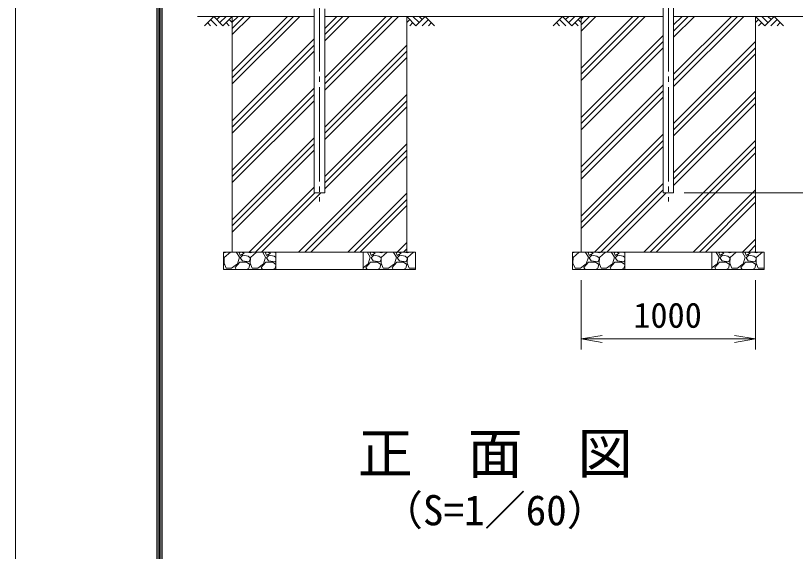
# Model space of a CAD drawing. Units: millimetres, scale not verified, with parts at other scales. Extents: x -12600 to 12600, y -8910 to 8910.
# Drawn here: x -12600 to -8129, y -5789 to -2719 of the extents above; entities that cross this region are included whole.
import ezdxf
from ezdxf.enums import TextEntityAlignment as Align

# ---------------------------------------------------------------- set-up
doc = ezdxf.new("R2010")
doc.units = ezdxf.units.MM
doc.header["$LTSCALE"] = 30
doc.linetypes.add('LONG_CHAIN', pattern=[21, 18, -1, 1, -1])
for name, color, linetype, lineweight in [('0-0_D-TTL', 7, 'Continuous', 9), ('0-1_D-TTL-TXT', 7, 'Continuous', 9), ('0-2_D-DCR-HCH', 7, 'Continuous', 9), ('0-3_D-STR1', 1, 'Continuous', 9), ('0-4_D-STR4', 7, 'Continuous', 9), ('0-5_D-BGD', 7, 'Continuous', 9), ('0-6_D-BMK', 2, 'LONG_CHAIN', 9), ('0-9_D-STR-DIM', 7, 'Continuous', 9), ('0-A_0', 7, 'Continuous', 9)]:
    doc.layers.add(name, color=color, linetype=linetype, lineweight=lineweight)
doc.styles.add('ＭＳ ゴシック', font='')
doc.styles.get('ＭＳ ゴシック').set_extended_font_data('MS Gothic')

# ---------------------------------------------------------------- blocks, each defined once
blk = doc.blocks.new('_Open')
at = {"layer": '0-A_0'}
blk.add_line((-30, 5), (0, 0), dxfattribs=at)
blk.add_lwpolyline([(-30, -5), (0, 0), (-30, 0)], dxfattribs=at)

msp = doc.modelspace()

# ---------------------------------------------------------------- linework, layer by layer
at = {"layer": '0-0_D-TTL', "color": 2}
msp.add_lwpolyline([(-12600, 8910), (12600, 8910), (12600, -8910), (-12600, -8910)], close=True, dxfattribs=at)
at = {"layer": '0-0_D-TTL'}
for points in [[(-11790, 8250), (11790, 8250), (11790, -8250), (-11790, -8250)], [(-11782.5, 8242.5), (11782.5, 8242.5), (11782.5, -8242.5), (-11782.5, -8242.5)], [(-11775, 8235), (11775, 8235), (11775, -8235), (-11775, -8235)], [(-11767.5, 8227.5), (11767.5, 8227.5), (11767.5, -8227.5), (-11767.5, -8227.5)], [(-11760, 8220), (11760, 8220), (11760, -8220), (-11760, -8220)]]:
    msp.add_lwpolyline(points, close=True, dxfattribs=at)
at = {"layer": '0-2_D-DCR-HCH'}
for p, q in [((-11464.16, -2723.9), (-11517.37, -2777.11)), ((-11464.16, -2723.9), (-11410.94, -2777.11)), ((-11446.42, -2741.64), (-11428.68, -2723.9)), ((-11428.68, -2759.38), (-11393.21, -2723.9)), ((-11410.94, -2777.11), (-11357.73, -2723.9)), ((-11357.73, -2827.68), (-11253.96, -2723.9)), ((-11357.73, -3110.52), (-10971.12, -2723.9)), ((-11357.73, -2792.32), (-11289.31, -2723.9)), ((-11357.73, -3075.16), (-11006.47, -2723.9)), ((-11357.73, -2756.97), (-11324.67, -2723.9)), ((-11357.73, -3039.81), (-11041.83, -2723.9)), ((-10827.48, -2863.11), (-10688.27, -2723.9)), ((-10827.48, -3145.95), (-10405.43, -2723.9)), ((-10827.48, -2827.76), (-10723.63, -2723.9)), ((-10827.48, -3110.6), (-10440.79, -2723.9)), ((-10827.48, -2792.4), (-10758.98, -2723.9)), ((-10827.48, -3075.24), (-10476.14, -2723.9)), ((-10304.52, -2777.11), (-10357.73, -2723.9)), ((-10286.78, -2759.38), (-10322.26, -2723.9)), ((-10251.31, -2723.9), (-10304.52, -2777.11)), ((-10268.95, -2741.73), (-10286.78, -2723.9)), ((-10251.31, -2723.9), (-10198.1, -2777.11)), ((-9464.16, -2723.9), (-9517.37, -2777.11)), ((-9464.16, -2723.9), (-9410.94, -2777.11)), ((-9446.42, -2741.64), (-9428.68, -2723.9)), ((-9428.68, -2759.38), (-9393.21, -2723.9)), ((-9410.94, -2777.11), (-9357.73, -2723.9)), ((-9357.73, -2807.58), (-9274.06, -2723.9)), ((-9357.73, -3090.42), (-8991.22, -2723.9)), ((-9357.73, -2772.22), (-9309.41, -2723.9)), ((-9357.73, -3055.06), (-9026.57, -2723.9)), ((-9357.73, -2736.86), (-9344.77, -2723.9)), ((-9357.73, -3019.71), (-9061.93, -2723.9)), ((-8827.48, -2843.01), (-8708.37, -2723.9)), ((-8827.48, -3125.85), (-8425.53, -2723.9)), ((-8827.48, -2807.66), (-8743.73, -2723.9)), ((-8827.48, -3090.5), (-8460.89, -2723.9)), ((-8827.48, -2772.3), (-8779.08, -2723.9)), ((-8827.48, -3055.14), (-8496.24, -2723.9)), ((-8304.52, -2777.11), (-8357.73, -2723.9)), ((-8286.78, -2759.38), (-8322.26, -2723.9)), ((-8251.31, -2723.9), (-8304.52, -2777.11)), ((-8268.95, -2741.73), (-8286.78, -2723.9)), ((-8251.31, -2723.9), (-8198.1, -2777.11)), ((-11499.63, -2759.38), (-11481.81, -2777.11)), ((-11481.89, -2741.64), (-11446.26, -2777.11)), ((-11393.21, -2759.38), (-11375.39, -2777.11)), ((-11375.47, -2741.64), (-11357.73, -2759.3)), ((-10339.99, -2741.64), (-10357.73, -2759.3)), ((-10322.26, -2759.38), (-10340.08, -2777.11)), ((-10233.57, -2741.64), (-10269.21, -2777.11)), ((-10215.83, -2759.38), (-10233.65, -2777.11)), ((-9499.63, -2759.38), (-9481.81, -2777.11)), ((-9481.89, -2741.64), (-9446.26, -2777.11)), ((-9393.21, -2759.38), (-9375.39, -2777.11)), ((-9375.47, -2741.64), (-9357.73, -2759.3)), ((-8339.99, -2741.64), (-8357.73, -2759.3)), ((-8322.26, -2759.38), (-8340.08, -2777.11)), ((-8233.57, -2741.64), (-8269.21, -2777.11)), ((-8215.83, -2759.38), (-8233.65, -2777.11)), ((-11357.73, -3322.65), (-10887.98, -2852.9)), ((-9357.73, -3302.55), (-8887.98, -2832.8)), ((-11357.73, -3358.01), (-10887.98, -2888.26)), ((-10827.48, -3358.09), (-10357.73, -2888.34)), ((-9357.73, -3337.91), (-8887.98, -2868.16)), ((-9357.73, -3373.26), (-8887.98, -2903.51)), ((-8827.48, -3337.99), (-8357.73, -2868.24)), ((-8827.48, -3373.34), (-8357.73, -2903.59)), ((-11357.73, -3393.36), (-10887.98, -2923.61)), ((-10827.48, -3393.44), (-10357.73, -2923.69)), ((-8827.48, -3408.7), (-8357.73, -2938.95)), ((-10827.48, -3428.8), (-10357.73, -2959.05)), ((-9357.73, -3585.39), (-8887.98, -3115.64)), ((-11357.73, -3605.49), (-10887.98, -3135.74)), ((-11357.73, -3640.85), (-10887.98, -3171.1)), ((-10827.48, -3640.93), (-10357.73, -3171.18)), ((-9357.73, -3620.75), (-8887.98, -3151)), ((-8827.48, -3620.83), (-8357.73, -3151.08)), ((-11357.73, -3676.2), (-10887.98, -3206.45)), ((-10827.48, -3676.28), (-10357.73, -3206.53)), ((-9357.73, -3656.1), (-8887.98, -3186.35)), ((-8827.48, -3656.18), (-8357.73, -3186.43)), ((-10827.48, -3711.64), (-10357.73, -3241.89)), ((-8827.48, -3691.54), (-8357.73, -3221.79)), ((-11357.73, -3888.34), (-10887.98, -3418.59)), ((-9357.73, -3868.24), (-8887.98, -3398.49)), ((-9357.73, -3903.59), (-8887.98, -3433.84)), ((-8997.71, -4073.9), (-8357.73, -3433.92)), ((-11357.73, -3923.69), (-10887.98, -3453.94)), ((-10977.61, -4073.9), (-10357.73, -3454.02)), ((-9357.73, -3938.95), (-8887.98, -3469.2)), ((-8962.36, -4073.9), (-8357.73, -3469.28)), ((-11357.73, -3959.05), (-10887.98, -3489.3)), ((-10942.26, -4073.9), (-10357.73, -3489.38)), ((-10906.9, -4073.9), (-10357.73, -3524.73)), ((-8927, -4073.9), (-8357.73, -3504.63)), ((-11260.46, -4073.9), (-10887.98, -3701.43)), ((-9280.56, -4073.9), (-8887.98, -3681.33)), ((-11225.1, -4073.9), (-10885.1, -3733.9)), ((-11189.74, -4073.9), (-10849.74, -3733.9)), ((-10694.77, -4073.9), (-10357.73, -3736.86)), ((-9245.2, -4073.9), (-8887.98, -3716.68)), ((-9209.85, -4073.9), (-8869.85, -3733.9)), ((-8714.87, -4073.9), (-8357.73, -3716.76)), ((-8679.52, -4073.9), (-8357.73, -3752.12)), ((-10659.41, -4073.9), (-10357.73, -3772.22)), ((-8644.16, -4073.9), (-8357.73, -3787.47)), ((-10624.06, -4073.9), (-10357.73, -3807.58)), ((-10411.93, -4073.9), (-10357.73, -4019.71)), ((-8432.03, -4073.9), (-8357.73, -3999.61)), ((-10376.57, -4073.9), (-10357.73, -4055.06)), ((-8396.67, -4073.9), (-8357.73, -4034.96)), ((-11407.73, -4077.65), (-11404.83, -4078.51)), ((-11404.83, -4107.01), (-11407.73, -4104.47)), ((-11404.83, -4078.51), (-11389.17, -4073.9)), ((-11403.33, -4105.51), (-11404.83, -4137.01)), ((-11404.83, -4116.01), (-11404.83, -4107.01)), ((-11368.83, -4074.01), (-11403.33, -4105.51)), ((-11332.83, -4077.01), (-11368.83, -4074.01)), ((-11316.33, -4104.01), (-11332.83, -4077.01)), ((-11328.33, -4141.51), (-11316.33, -4104.01)), ((-11307.33, -4074.01), (-11317.83, -4078.51)), ((-11317.83, -4078.51), (-11311.83, -4093.51)), ((-11311.83, -4093.51), (-11289.33, -4080.01)), ((-11296.83, -4092.01), (-11311.83, -4107.01)), ((-11311.83, -4107.01), (-11299.83, -4125.01)), ((-11289.33, -4080.01), (-11307.33, -4074.01)), ((-11266.83, -4096.51), (-11296.83, -4092.01)), ((-11270.48, -4073.9), (-11254.83, -4078.51)), ((-11254.83, -4107.01), (-11266.83, -4096.51)), ((-11254.83, -4078.51), (-11239.17, -4073.9)), ((-11253.33, -4105.51), (-11254.83, -4137.01)), ((-11254.83, -4116.01), (-11254.83, -4107.01)), ((-11218.83, -4074.01), (-11253.33, -4105.51)), ((-11182.83, -4077.01), (-11218.83, -4074.01)), ((-11166.33, -4104.01), (-11182.83, -4077.01)), ((-11178.33, -4141.51), (-11166.33, -4104.01)), ((-11157.33, -4074.01), (-11167.83, -4078.51)), ((-11167.83, -4078.51), (-11161.83, -4093.51)), ((-11161.83, -4093.51), (-11139.33, -4080.01)), ((-11146.83, -4092.01), (-11161.83, -4107.01)), ((-11161.83, -4107.01), (-11149.83, -4125.01)), ((-11139.33, -4080.01), (-11157.33, -4074.01)), ((-11116.83, -4096.51), (-11146.83, -4092.01)), ((-11120.48, -4073.9), (-11107.73, -4077.65)), ((-11107.73, -4104.47), (-11116.83, -4096.51)), ((-10582.83, -4077.01), (-10607.73, -4074.93)), ((-10566.33, -4104.01), (-10582.83, -4077.01)), ((-10578.33, -4141.51), (-10566.33, -4104.01)), ((-10557.33, -4074.01), (-10567.83, -4078.51)), ((-10567.83, -4078.51), (-10561.83, -4093.51)), ((-10561.83, -4093.51), (-10539.33, -4080.01)), ((-10546.83, -4092.01), (-10561.83, -4107.01)), ((-10561.83, -4107.01), (-10549.83, -4125.01)), ((-10539.33, -4080.01), (-10557.33, -4074.01)), ((-10516.83, -4096.51), (-10546.83, -4092.01)), ((-10520.48, -4073.9), (-10504.83, -4078.51)), ((-10504.83, -4107.01), (-10516.83, -4096.51)), ((-10504.83, -4078.51), (-10489.17, -4073.9)), ((-10503.33, -4105.51), (-10504.83, -4137.01)), ((-10504.83, -4116.01), (-10504.83, -4107.01)), ((-10468.83, -4074.01), (-10503.33, -4105.51)), ((-10432.83, -4077.01), (-10468.83, -4074.01)), ((-10416.33, -4104.01), (-10432.83, -4077.01)), ((-10428.33, -4141.51), (-10416.33, -4104.01)), ((-10407.33, -4074.01), (-10417.83, -4078.51)), ((-10417.83, -4078.51), (-10411.83, -4093.51)), ((-10411.83, -4093.51), (-10389.33, -4080.01)), ((-10396.83, -4092.01), (-10411.83, -4107.01)), ((-10411.83, -4107.01), (-10399.83, -4125.01)), ((-10389.33, -4080.01), (-10407.33, -4074.01)), ((-10366.83, -4096.51), (-10396.83, -4092.01)), ((-10370.48, -4073.9), (-10354.83, -4078.51)), ((-10354.83, -4107.01), (-10366.83, -4096.51)), ((-10354.83, -4078.51), (-10339.17, -4073.9)), ((-10353.33, -4105.51), (-10354.83, -4137.01)), ((-10354.83, -4116.01), (-10354.83, -4107.01)), ((-10318.83, -4074.01), (-10353.33, -4105.51)), ((-10307.73, -4074.93), (-10318.83, -4074.01)), ((-9407.73, -4077.65), (-9404.83, -4078.51)), ((-9404.83, -4107.01), (-9407.73, -4104.47)), ((-9404.83, -4078.51), (-9389.17, -4073.9)), ((-9403.33, -4105.51), (-9404.83, -4137.01)), ((-9404.83, -4116.01), (-9404.83, -4107.01)), ((-9368.83, -4074.01), (-9403.33, -4105.51)), ((-9332.83, -4077.01), (-9368.83, -4074.01)), ((-9316.33, -4104.01), (-9332.83, -4077.01)), ((-9328.33, -4141.51), (-9316.33, -4104.01)), ((-9307.33, -4074.01), (-9317.83, -4078.51)), ((-9317.83, -4078.51), (-9311.83, -4093.51)), ((-9311.83, -4093.51), (-9289.33, -4080.01)), ((-9296.83, -4092.01), (-9311.83, -4107.01)), ((-9311.83, -4107.01), (-9299.83, -4125.01)), ((-9289.33, -4080.01), (-9307.33, -4074.01)), ((-9266.83, -4096.51), (-9296.83, -4092.01)), ((-9270.48, -4073.9), (-9254.83, -4078.51)), ((-9254.83, -4107.01), (-9266.83, -4096.51)), ((-9254.83, -4078.51), (-9239.17, -4073.9)), ((-9253.33, -4105.51), (-9254.83, -4137.01)), ((-9254.83, -4116.01), (-9254.83, -4107.01)), ((-9218.83, -4074.01), (-9253.33, -4105.51)), ((-9182.83, -4077.01), (-9218.83, -4074.01)), ((-9166.33, -4104.01), (-9182.83, -4077.01)), ((-9178.33, -4141.51), (-9166.33, -4104.01)), ((-9157.33, -4074.01), (-9167.83, -4078.51)), ((-9167.83, -4078.51), (-9161.83, -4093.51)), ((-9161.83, -4093.51), (-9139.33, -4080.01)), ((-9146.83, -4092.01), (-9161.83, -4107.01)), ((-9161.83, -4107.01), (-9149.83, -4125.01)), ((-9139.33, -4080.01), (-9157.33, -4074.01)), ((-9116.83, -4096.51), (-9146.83, -4092.01)), ((-9120.48, -4073.9), (-9107.73, -4077.65)), ((-9107.73, -4104.47), (-9116.83, -4096.51)), ((-8582.83, -4077.01), (-8607.73, -4074.93)), ((-8566.33, -4104.01), (-8582.83, -4077.01)), ((-8578.33, -4141.51), (-8566.33, -4104.01)), ((-8557.33, -4074.01), (-8567.83, -4078.51)), ((-8567.83, -4078.51), (-8561.83, -4093.51)), ((-8561.83, -4093.51), (-8539.33, -4080.01)), ((-8546.83, -4092.01), (-8561.83, -4107.01)), ((-8561.83, -4107.01), (-8549.83, -4125.01)), ((-8539.33, -4080.01), (-8557.33, -4074.01)), ((-8516.83, -4096.51), (-8546.83, -4092.01)), ((-8520.48, -4073.9), (-8504.83, -4078.51)), ((-8504.83, -4107.01), (-8516.83, -4096.51)), ((-8504.83, -4078.51), (-8489.17, -4073.9)), ((-8503.33, -4105.51), (-8504.83, -4137.01)), ((-8504.83, -4116.01), (-8504.83, -4107.01)), ((-8468.83, -4074.01), (-8503.33, -4105.51)), ((-8432.83, -4077.01), (-8468.83, -4074.01)), ((-8416.33, -4104.01), (-8432.83, -4077.01)), ((-8428.33, -4141.51), (-8416.33, -4104.01)), ((-8407.33, -4074.01), (-8417.83, -4078.51)), ((-8417.83, -4078.51), (-8411.83, -4093.51)), ((-8411.83, -4093.51), (-8389.33, -4080.01)), ((-8396.83, -4092.01), (-8411.83, -4107.01)), ((-8411.83, -4107.01), (-8399.83, -4125.01)), ((-8389.33, -4080.01), (-8407.33, -4074.01)), ((-8366.83, -4096.51), (-8396.83, -4092.01)), ((-8370.48, -4073.9), (-8354.83, -4078.51)), ((-8354.83, -4107.01), (-8366.83, -4096.51)), ((-8361.32, -4073.9), (-8357.73, -4070.32)), ((-8354.83, -4078.51), (-8339.17, -4073.9)), ((-8353.33, -4105.51), (-8354.83, -4137.01)), ((-8354.83, -4116.01), (-8354.83, -4107.01)), ((-8318.83, -4074.01), (-8353.33, -4105.51)), ((-8307.73, -4074.93), (-8318.83, -4074.01)), ((-11407.73, -4121.24), (-11404.83, -4116.01)), ((-11407.73, -4145.03), (-11406.33, -4146.01)), ((-11406.33, -4146.01), (-11407.73, -4150.92)), ((-11404.83, -4137.01), (-11392.83, -4165.51)), ((-11361.33, -4167.01), (-11328.33, -4141.51)), ((-11341.83, -4162.51), (-11314.83, -4132.51)), ((-11314.83, -4132.51), (-11275.83, -4132.51)), ((-11299.83, -4125.01), (-11262.33, -4129.51)), ((-11275.83, -4132.51), (-11256.33, -4146.01)), ((-11262.33, -4129.51), (-11254.83, -4116.01)), ((-11256.33, -4146.01), (-11262.33, -4167.01)), ((-11254.83, -4137.01), (-11242.83, -4165.51)), ((-11211.33, -4167.01), (-11178.33, -4141.51)), ((-11191.83, -4162.51), (-11164.83, -4132.51)), ((-11164.83, -4132.51), (-11125.83, -4132.51)), ((-11149.83, -4125.01), (-11112.33, -4129.51)), ((-11125.83, -4132.51), (-11107.73, -4145.03)), ((-11112.33, -4129.51), (-11107.73, -4121.24)), ((-11107.73, -4150.92), (-11112.33, -4167.01)), ((-10607.73, -4164.23), (-10578.33, -4141.51)), ((-10591.83, -4162.51), (-10564.83, -4132.51)), ((-10564.83, -4132.51), (-10525.83, -4132.51)), ((-10549.83, -4125.01), (-10512.33, -4129.51)), ((-10525.83, -4132.51), (-10506.33, -4146.01)), ((-10512.33, -4129.51), (-10504.83, -4116.01)), ((-10506.33, -4146.01), (-10512.33, -4167.01)), ((-10504.83, -4137.01), (-10492.83, -4165.51)), ((-10461.33, -4167.01), (-10428.33, -4141.51)), ((-10441.83, -4162.51), (-10414.83, -4132.51)), ((-10414.83, -4132.51), (-10375.83, -4132.51)), ((-10399.83, -4125.01), (-10362.33, -4129.51)), ((-10375.83, -4132.51), (-10356.33, -4146.01)), ((-10362.33, -4129.51), (-10354.83, -4116.01)), ((-10356.33, -4146.01), (-10362.33, -4167.01)), ((-10354.83, -4137.01), (-10342.83, -4165.51)), ((-9407.73, -4121.24), (-9404.83, -4116.01)), ((-9407.73, -4145.03), (-9406.33, -4146.01)), ((-9406.33, -4146.01), (-9407.73, -4150.92)), ((-9404.83, -4137.01), (-9392.83, -4165.51)), ((-9361.33, -4167.01), (-9328.33, -4141.51)), ((-9341.83, -4162.51), (-9314.83, -4132.51)), ((-9314.83, -4132.51), (-9275.83, -4132.51)), ((-9299.83, -4125.01), (-9262.33, -4129.51)), ((-9275.83, -4132.51), (-9256.33, -4146.01)), ((-9262.33, -4129.51), (-9254.83, -4116.01)), ((-9256.33, -4146.01), (-9262.33, -4167.01)), ((-9254.83, -4137.01), (-9242.83, -4165.51)), ((-9211.33, -4167.01), (-9178.33, -4141.51)), ((-9191.83, -4162.51), (-9164.83, -4132.51)), ((-9164.83, -4132.51), (-9125.83, -4132.51)), ((-9149.83, -4125.01), (-9112.33, -4129.51)), ((-9125.83, -4132.51), (-9107.73, -4145.03)), ((-9112.33, -4129.51), (-9107.73, -4121.24)), ((-9107.73, -4150.92), (-9112.33, -4167.01)), ((-8607.73, -4164.23), (-8578.33, -4141.51)), ((-8591.83, -4162.51), (-8564.83, -4132.51)), ((-8564.83, -4132.51), (-8525.83, -4132.51)), ((-8549.83, -4125.01), (-8512.33, -4129.51)), ((-8525.83, -4132.51), (-8506.33, -4146.01)), ((-8512.33, -4129.51), (-8504.83, -4116.01)), ((-8506.33, -4146.01), (-8512.33, -4167.01)), ((-8504.83, -4137.01), (-8492.83, -4165.51)), ((-8461.33, -4167.01), (-8428.33, -4141.51)), ((-8441.83, -4162.51), (-8414.83, -4132.51)), ((-8414.83, -4132.51), (-8375.83, -4132.51)), ((-8399.83, -4125.01), (-8362.33, -4129.51)), ((-8375.83, -4132.51), (-8356.33, -4146.01)), ((-8362.33, -4129.51), (-8354.83, -4116.01)), ((-8356.33, -4146.01), (-8362.33, -4167.01)), ((-8354.83, -4137.01), (-8342.83, -4165.51)), ((-11407.73, -4172.42), (-11404.83, -4171.51)), ((-11404.83, -4171.51), (-11398.44, -4173.9)), ((-11392.83, -4165.51), (-11361.33, -4167.01)), ((-11335.18, -4173.9), (-11341.83, -4162.51)), ((-11262.33, -4167.01), (-11275.49, -4173.9)), ((-11262.49, -4173.9), (-11254.83, -4171.51)), ((-11254.83, -4171.51), (-11248.44, -4173.9)), ((-11242.83, -4165.51), (-11211.33, -4167.01)), ((-11185.18, -4173.9), (-11191.83, -4162.51)), ((-11112.33, -4167.01), (-11125.49, -4173.9)), ((-11112.49, -4173.9), (-11107.73, -4172.42)), ((-10585.18, -4173.9), (-10591.83, -4162.51)), ((-10512.33, -4167.01), (-10525.49, -4173.9)), ((-10512.49, -4173.9), (-10504.83, -4171.51)), ((-10504.83, -4171.51), (-10498.44, -4173.9)), ((-10492.83, -4165.51), (-10461.33, -4167.01)), ((-10435.18, -4173.9), (-10441.83, -4162.51)), ((-10362.33, -4167.01), (-10375.49, -4173.9)), ((-10362.49, -4173.9), (-10354.83, -4171.51)), ((-10354.83, -4171.51), (-10348.44, -4173.9)), ((-10342.83, -4165.51), (-10311.33, -4167.01)), ((-10311.33, -4167.01), (-10307.73, -4164.23)), ((-9407.73, -4172.42), (-9404.83, -4171.51)), ((-9404.83, -4171.51), (-9398.44, -4173.9)), ((-9392.83, -4165.51), (-9361.33, -4167.01)), ((-9335.18, -4173.9), (-9341.83, -4162.51)), ((-9262.33, -4167.01), (-9275.49, -4173.9)), ((-9262.49, -4173.9), (-9254.83, -4171.51)), ((-9254.83, -4171.51), (-9248.44, -4173.9)), ((-9242.83, -4165.51), (-9211.33, -4167.01)), ((-9185.18, -4173.9), (-9191.83, -4162.51)), ((-9112.33, -4167.01), (-9125.49, -4173.9)), ((-9112.49, -4173.9), (-9107.73, -4172.42)), ((-8585.18, -4173.9), (-8591.83, -4162.51)), ((-8512.33, -4167.01), (-8525.49, -4173.9)), ((-8512.49, -4173.9), (-8504.83, -4171.51)), ((-8504.83, -4171.51), (-8498.44, -4173.9)), ((-8492.83, -4165.51), (-8461.33, -4167.01)), ((-8435.18, -4173.9), (-8441.83, -4162.51)), ((-8362.33, -4167.01), (-8375.49, -4173.9)), ((-8362.49, -4173.9), (-8354.83, -4171.51)), ((-8354.83, -4171.51), (-8348.44, -4173.9)), ((-8342.83, -4165.51), (-8311.33, -4167.01)), ((-8311.33, -4167.01), (-8307.73, -4164.23))]:
    msp.add_line(p, q, dxfattribs=at)
for points in [[(-10827.48, -3733.9), (-10887.98, -3733.9), (-10887.98, -2723.9), (-11357.73, -2723.9), (-11357.73, -4073.9), (-10357.73, -4073.9), (-10357.73, -2723.9), (-10827.48, -2723.9)], [(-8827.48, -3733.9), (-8887.98, -3733.9), (-8887.98, -2723.9), (-9357.73, -2723.9), (-9357.73, -4073.9), (-8357.73, -4073.9), (-8357.73, -2723.9), (-8827.48, -2723.9)], [(-11107.73, -4073.9), (-11407.73, -4073.9), (-11407.73, -4173.9), (-11107.73, -4173.9)], [(-10307.73, -4073.9), (-10607.73, -4073.9), (-10607.73, -4173.9), (-10307.73, -4173.9)], [(-9407.73, -4073.9), (-9407.73, -4173.9), (-9107.73, -4173.9), (-9107.73, -4073.9)], [(-8307.73, -4173.9), (-8307.73, -4073.9), (-8607.73, -4073.9), (-8607.73, -4173.9)]]:
    msp.add_lwpolyline(points, close=True, dxfattribs=at)
at = {"layer": '0-3_D-STR1'}
for p, q in [((-10887.98, -3733.9), (-10887.98, -2679.8)), ((-10827.48, -3733.9), (-10827.48, -2679.8)), ((-8827.48, -3733.9), (-8827.48, -2677.3)), ((-10827.48, -3733.9), (-10887.98, -3733.9)), ((-8832.33, -3733.9), (-8883.13, -3733.9))]:
    msp.add_line(p, q, dxfattribs=at)
msp.add_lwpolyline([(-8827.48, -3733.9), (-8887.98, -3733.9), (-8887.98, -2677.3)], dxfattribs=at)
at = {"layer": '0-4_D-STR4'}
for p, q in [((-10887.98, -2723.9), (-11357.73, -2723.9)), ((-11357.73, -2723.9), (-11357.73, -4073.9)), ((-10357.73, -2723.9), (-10827.48, -2723.9)), ((-10357.73, -4073.9), (-10357.73, -2723.9)), ((-8357.73, -2723.9), (-8827.48, -2723.9)), ((-8357.73, -4073.9), (-8357.73, -2723.9)), ((-11407.73, -4073.9), (-10307.73, -4073.9)), ((-11407.73, -4073.9), (-11407.73, -4173.9)), ((-10307.73, -4073.9), (-10307.73, -4173.9)), ((-9407.73, -4073.9), (-8307.73, -4073.9)), ((-9407.73, -4073.9), (-9407.73, -4173.9)), ((-8307.73, -4073.9), (-8307.73, -4173.9)), ((-11407.73, -4173.9), (-10307.73, -4173.9)), ((-9407.73, -4173.9), (-8307.73, -4173.9))]:
    msp.add_line(p, q, dxfattribs=at)
msp.add_lwpolyline([(-8887.98, -2723.9), (-9357.73, -2723.9), (-9357.73, -4073.9)], dxfattribs=at)
at = {"layer": '0-5_D-BGD'}
for p, q in [((-11357.73, -2723.9), (-11557.73, -2723.9)), ((-9357.73, -2723.9), (-10357.73, -2723.9)), ((-7357.73, -2723.9), (-8357.73, -2723.9))]:
    msp.add_line(p, q, dxfattribs=at)
at = {"layer": '0-6_D-BMK'}
for p, q in [((-10857.73, 6951.1), (-10857.73, -3783.9)), ((-8857.73, 6951.1), (-8857.73, -3783.9))]:
    msp.add_line(p, q, dxfattribs=at)
at = {"layer": '0-9_D-STR-DIM'}
for p, q in [((-8767.48, -3733.9), (-6217.73, -3733.9)), ((-9357.73, -4233.9), (-9357.73, -4631.22)), ((-8357.73, -4233.9), (-8357.73, -4631.22)), ((-9237.73, -4571.22), (-8477.73, -4571.22))]:
    msp.add_line(p, q, dxfattribs=at)

# ---------------------------------------------------------------- block references
at = {"layer": '0-9_D-STR-DIM', "xscale": 4, "yscale": 4, "rotation": 180}
msp.add_blockref('_Open', (-9357.73, -4571.22), dxfattribs=at)
at = {"layer": '0-9_D-STR-DIM', "xscale": 4, "yscale": 4}
msp.add_blockref('_Open', (-8357.73, -4571.22), dxfattribs=at)

# ---------------------------------------------------------------- texts
at = {"layer": '0-1_D-TTL-TXT', "style": 'ＭＳ ゴシック'}
for s, height, p in [('正\u3000面\u3000図', 230.9, (-10637.43, -5411.62)), ('（S=1／60）', 173.1, (-10500.98, -5691.2))]:
    msp.add_text(s, height=height, dxfattribs=at).set_placement(p, align=Align.BOTTOM_LEFT)
at = {"layer": '0-9_D-STR-DIM', "style": 'ＭＳ ゴシック'}
msp.add_text('1000', height=144.3, dxfattribs=at).set_placement((-9058.43, -4550.97), align=Align.BOTTOM_LEFT)

doc.saveas('drawing.dxf')
